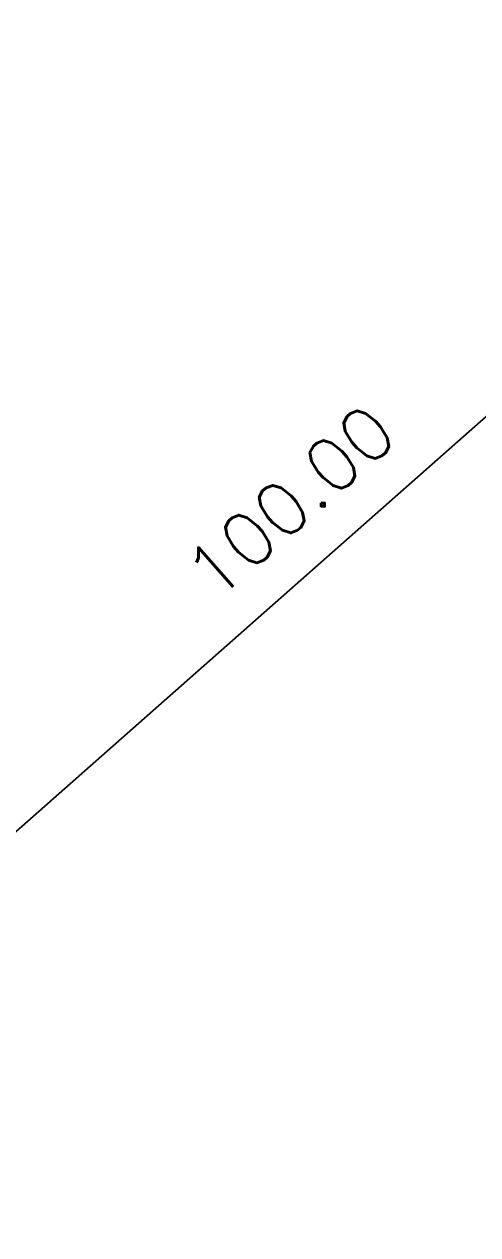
# Model space of a CAD drawing. Header units: millimetres. Extents: x 1111 to 1333, y -447 to -319.
# Drawn here: x 1132.99 to 1134.369, y -442.263 to -438.578 of the extents above; entities that cross this region are included whole.
import ezdxf

# ---------------------------------------------------------------- set-up
doc = ezdxf.new("R2010")
doc.units = ezdxf.units.MM
doc.header["$PDMODE"] = 35
doc.layers.add('ARQ-COTAS', color=30, linetype='Continuous')
doc.layers.add('TERRENO', color=6, linetype='Continuous')
doc.styles.add('Romans_Anot', font='romans.shx')
doc.dimstyles.new('Escala 1-1000', dxfattribs={"dimscale": 10, "dimtxt": 0.2, "dimasz": 0.15, "dimexe": 0.1, "dimexo": 0.2, "dimgap": 0.15, "dimtad": 1, "dimzin": 4, "dimdsep": 46, "dimtxsty": 'Romans_Anot', "dimblk": 'OBLIQUE', "dimcen": 0.25, "dimclrd": 256, "dimclre": 256, "dimclrt": 2, "dimadec": 0, "dimazin": 0, "dimtfac": 1, "dimtix": 1, "dimtmove": 2, "dimatfit": 3, "dimfxl": 0, "dimlwd": -1, "dimlwe": -1, "dimarcsym": 0})

# ---------------------------------------------------------------- blocks, each defined once
blk = doc.blocks.new('_Oblique')
at = {"color": 0, "linetype": 'ByBlock', "lineweight": -2}
blk.add_line((-0.5, -0.5), (0.5, 0.5), dxfattribs=at)
blk = doc.blocks.new('*D292')
at = {"layer": 'ARQ-COTAS', "transparency": 16777216}
for p, q in [((73.065, -65.426), (148.031, 0.756)), ((149.355, -0.744), (148.693, 0.006)), ((74.389, -66.926), (73.727, -66.176))]:
    blk.add_line(p, q, dxfattribs=at)
at = {"layer": 'DEFPOINTS', "color": 0, "transparency": 16777216}
for p in [(148.031, 0.756), (148.031, 0.756), (73.065, -65.426)]:
    blk.add_point(p, dxfattribs=at)
at = {"layer": 'ARQ-COTAS', "transparency": 16777216, "xscale": 1.5, "yscale": 1.5, "zscale": 1.5}
for p, rotation in [((148.031, 0.756), 41.43890348028824), ((73.065, -65.426), 221.4389034802882)]:
    blk.add_blockref('_Oblique', p, dxfattribs=dict(at, rotation=rotation))
at = {"layer": 'ARQ-COTAS', "color": 2, "transparency": 16777216, "insert": (108.894, -30.461), "char_height": 2, "attachment_point": 5, "rotation": 41.4389, "style": 'Romans_Anot'}
blk.add_mtext('100.00', dxfattribs=at)
blk = doc.blocks.new('1')
at = {"layer": 'TERRENO'}
blk.add_line((73.065, -65.426), (148.031, 0.756), dxfattribs=at)
at = {"layer": 'ARQ-COTAS'}
dim = blk.add_aligned_dim(p1=(73.065, -65.426), p2=(148.031, 0.756), distance=0, dimstyle='Escala 1-1000', dxfattribs=at)
dim.commit()
dim.dimension.update_dxf_attribs({"geometry": '*D292', "text_midpoint": (108.894, -30.461)})

msp = doc.modelspace()

# ---------------------------------------------------------------- block references
at = {"xscale": 0.08, "yscale": 0.08, "zscale": 0.08}
msp.add_blockref('1', (1125.0871, -437.5943), dxfattribs=at)

doc.saveas('drawing.dxf')
